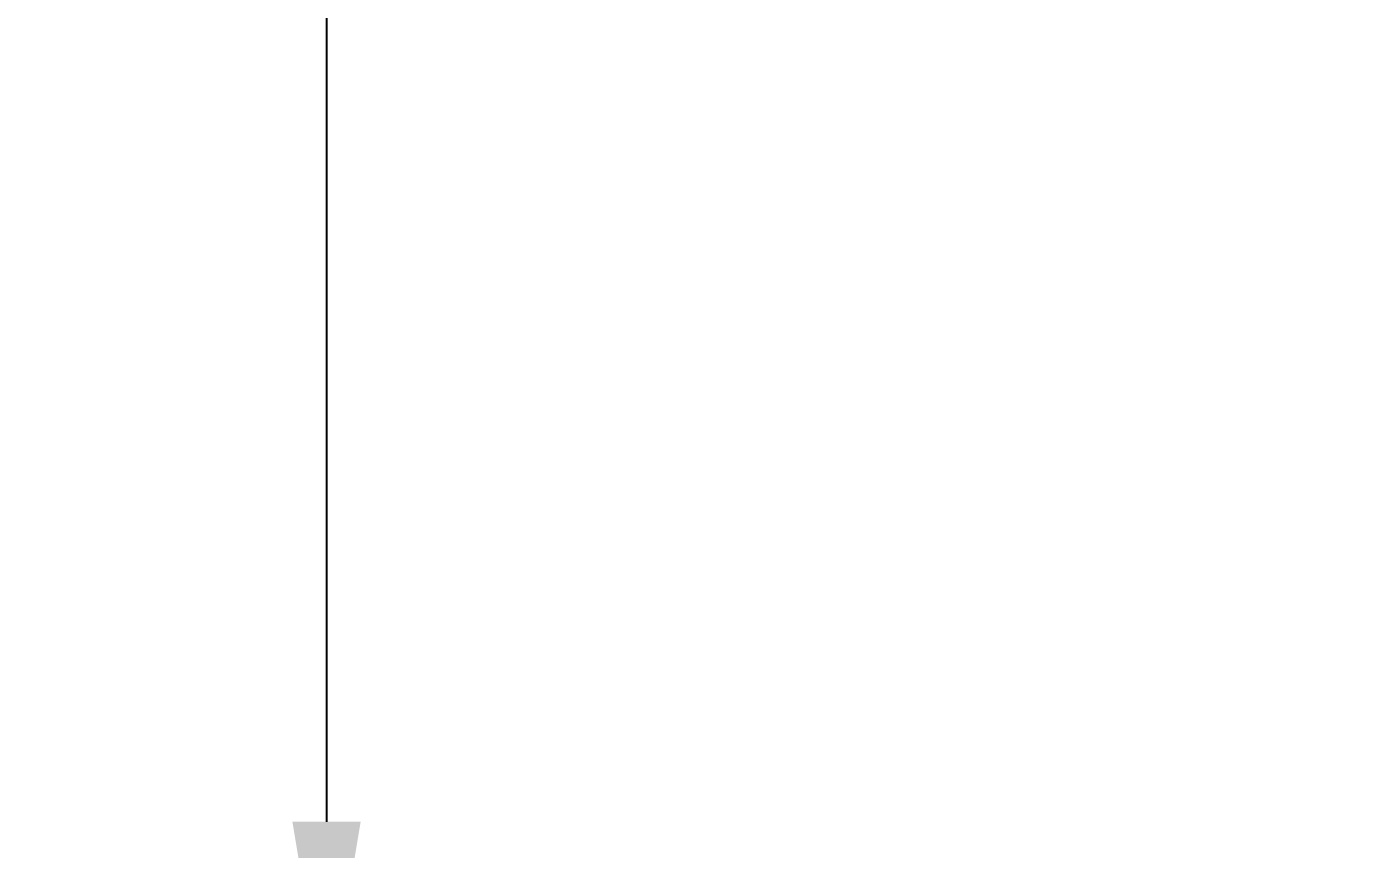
# Model space of a CAD drawing. Extents: x -4534 to -3829, y -2022 to -1514.
# Drawn here: x -4533.6 to -4451.8, y -1729.6 to -1679.4 of the extents above; entities that cross this region are included whole.
import ezdxf

# ---------------------------------------------------------------- set-up
doc = ezdxf.new("R2010")
doc.units = 0
doc.header["$LTSCALE"] = 23.1
doc.header["$MEASUREMENT"] = 0
doc.layers.get('0').update_dxf_attribs({"linetype": 'CONTINUOUS'})
doc.layers.get('Defpoints').update_dxf_attribs({"linetype": 'CONTINUOUS'})
doc.styles.get("Standard").update_dxf_attribs({"font": 'txt.shx', "bigfont": 'whgtxt.shx'})
doc.dimstyles.get("Standard").update_dxf_attribs({"dimtxt": 2.5, "dimasz": 0.18, "dimexe": 0.18, "dimexo": 0.0625, "dimgap": 0.09, "dimtad": 0, "dimtih": 1, "dimtoh": 1, "dimdec": 4, "dimzin": 0, "dimdsep": 46, "dimtxsty": 'Standard', "dimcen": 0.09, "dimadec": 0, "dimazin": 0, "dimtp": 0.001, "dimtm": 0.001, "dimtfac": 1, "dimtdec": 4, "dimtofl": 0, "dimtmove": 0, "dimatfit": 0, "dimfxl": 0, "dimtolj": 1, "dimtzin": 0, "dimarcsym": 0})

# ---------------------------------------------------------------- blocks, each defined once
blk = doc.blocks.new('*D128')
at = {"color": 2, "lineweight": -2}
for p, q in [((-4424.408, -1521.408), (-4520.254, -1521.408)), ((-4515.254, -1533.908), (-4515.254, -1727.908)), ((-4424.408, -1740.408), (-4520.254, -1740.408))]:
    blk.add_line(p, q, dxfattribs=at)
at = {"color": 2}
for points in [[(-4517.337, -1533.908), (-4513.171, -1533.908), (-4515.254, -1521.408)], [(-4517.337, -1727.908), (-4513.171, -1727.908), (-4515.254, -1740.408)]]:
    blk.add_solid(points, dxfattribs=at)
at = {"layer": 'Defpoints', "color": 0}
for p in [(-4422.908, -1521.408), (-4515.254, -1740.408), (-4422.908, -1740.408)]:
    blk.add_point(p, dxfattribs=at)
at = {"color": 2, "insert": (-4526.004, -1630.908), "char_height": 11.5, "attachment_point": 5, "rotation": 90}
blk.add_mtext('\\A1;219', dxfattribs=at)

msp = doc.modelspace()

# ---------------------------------------------------------------- dimensions: what is measured, and where the dimension line sits
dim = msp.add_linear_dim(base=(-4515.254, -1740.408), p1=(-4422.908, -1521.408), p2=(-4422.908, -1740.408), angle=90, dimstyle='Standard', override={"dimscale": 5, "dimtxt": 2.3, "dimasz": 2.5, "dimexe": 1, "dimexo": 0.3, "dimgap": 1, "dimtad": 1, "dimtih": 0, "dimtoh": 0, "dimdec": 0, "dimcen": 0, "dimclrd": 2, "dimclre": 2, "dimclrt": 2, "dimtp": 0.1, "dimtm": 0, "dimtfac": 0.5, "dimtdec": 2, "dimtofl": 1, "dimatfit": 3})
dim.commit()
dim.dimension.update_dxf_attribs({"geometry": '*D128', "text_midpoint": (-4526.004, -1630.908)})

doc.saveas('drawing.dxf')
